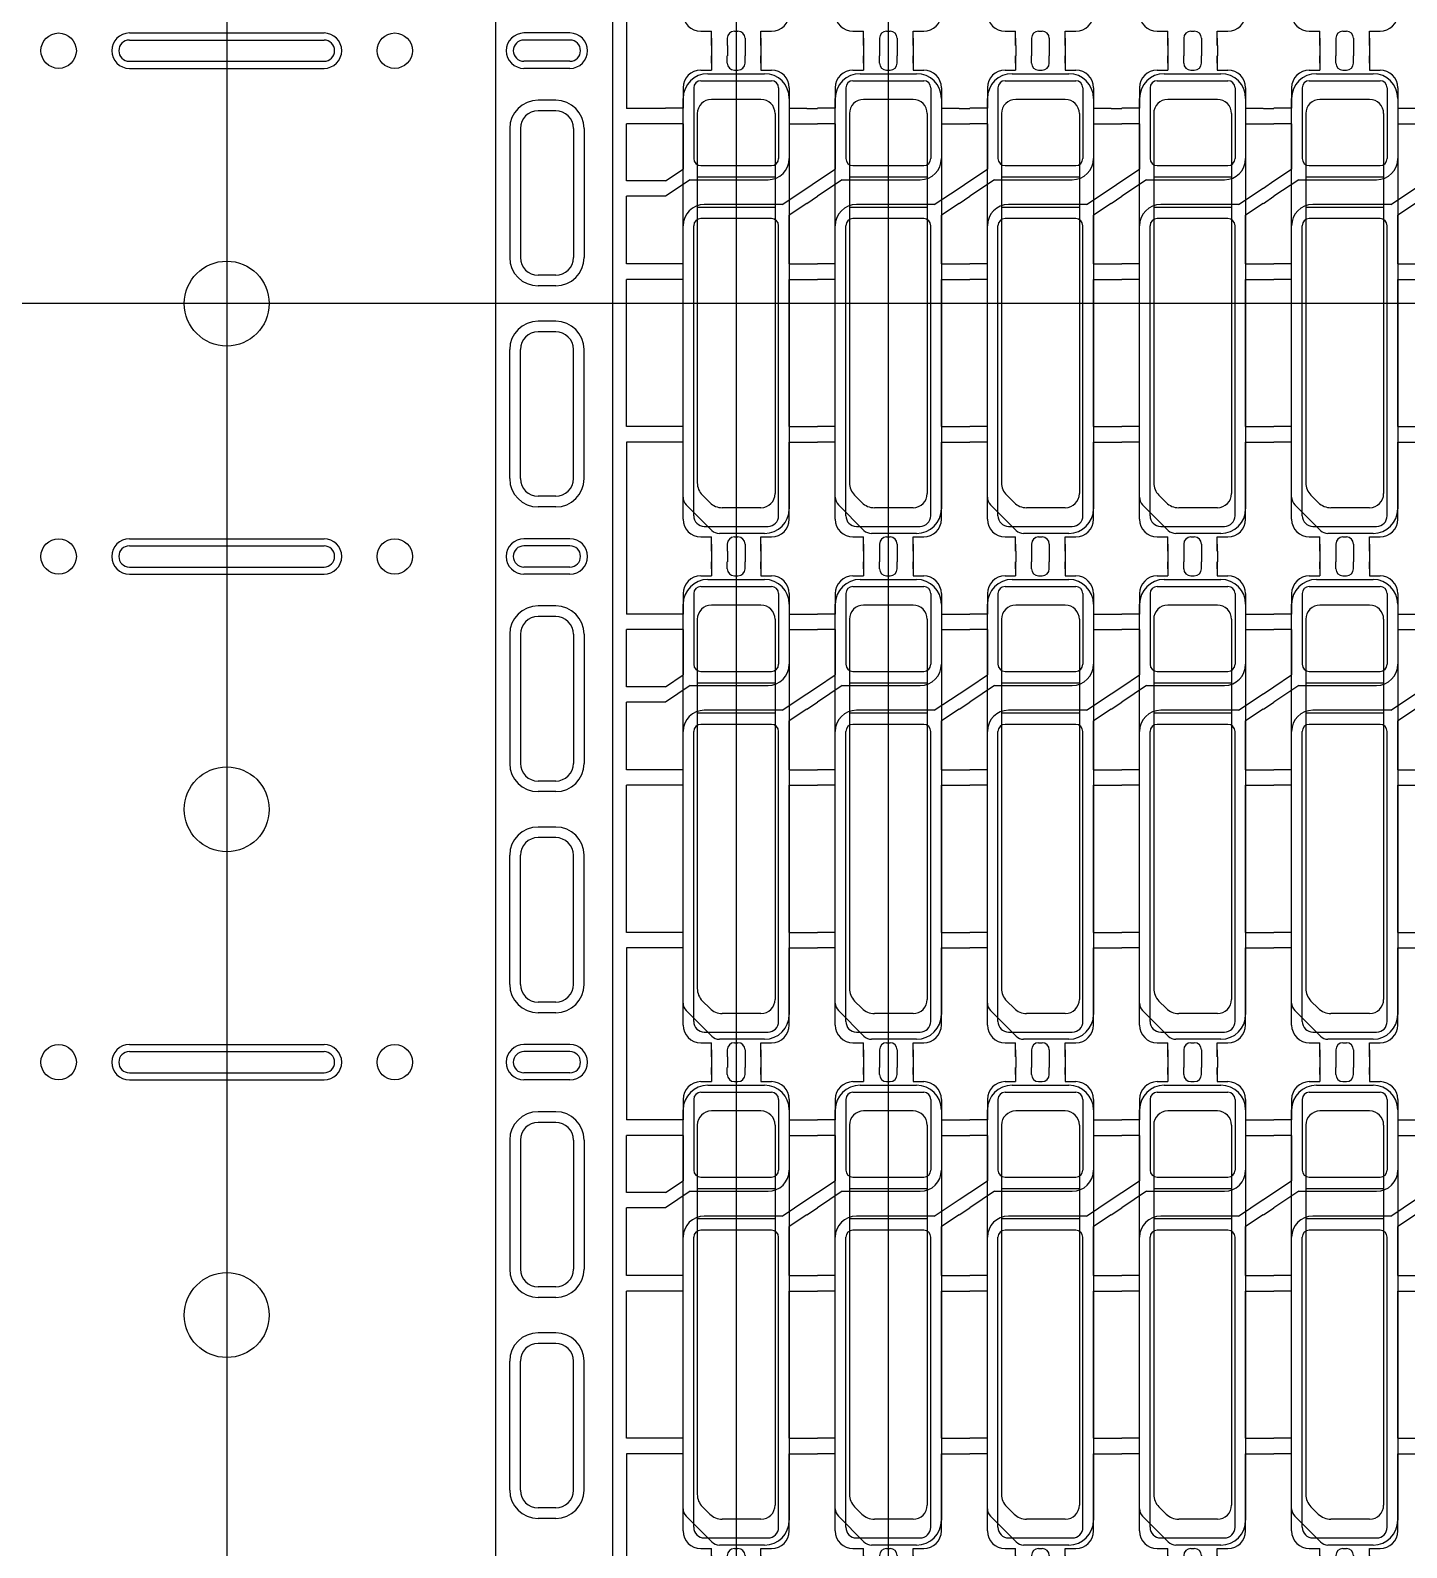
# Model space of a CAD drawing. Header units: millimetres. Extents: x -992 to 1678, y 98 to 1000.
# Drawn here: x -725.46 to -706.01, y 553.78 to 575.23 of the extents above; entities that cross this region are included whole.
import ezdxf

# ---------------------------------------------------------------- set-up
doc = ezdxf.new("R2010")
doc.units = ezdxf.units.MM
doc.linetypes.add('CENTER', pattern=[10.16, 6.35, -1.27, 1.27, -1.27])
doc.linetypes.add('HIDDEN', pattern=[1.905, 1.27, -0.635])
for name, color, linetype in [('1', 3, 'Continuous'), ('b etching', 1, 'Continuous'), ('CEN', 8, 'CENTER'), ('HID', 1, 'HIDDEN'), ('PPA', 2, 'Continuous')]:
    doc.layers.add(name, color=color, linetype=linetype)

# ---------------------------------------------------------------- blocks, each defined once
blk = doc.blocks.new('e1')
at = {"layer": '1'}
for p, q in [((-947.058, 906.581), (-947.058, 906.481)), ((-947.058, 906.481), (-947.058, 906.581)), ((-947.058, 906.581), (-947.058, 906.381)), ((-946.358, 906.581), (-946.358, 906.481)), ((-946.358, 906.481), (-946.358, 906.581)), ((-946.358, 906.581), (-946.358, 906.381)), ((-946.358, 906.381), (-946.208, 906.381)), ((-947.458, 906.131), (-947.458, 905.841)), ((-945.958, 906.131), (-945.958, 905.841)), ((-947.458, 905.841), (-947.708, 905.841)), ((-945.958, 905.841), (-945.708, 905.841)), ((-947.458, 905.621), (-947.708, 905.621)), ((-947.458, 905.621), (-947.458, 904.981)), ((-945.958, 905.621), (-945.958, 905.131)), ((-945.958, 905.621), (-945.708, 905.621)), ((-947.358, 904.831), (-946.258, 904.831)), ((-946.058, 904.481), (-947.158, 904.481)), ((-947.458, 903.641), (-947.458, 904.231)), ((-945.958, 903.641), (-945.958, 904.331)), ((-947.458, 903.641), (-947.708, 903.641)), ((-945.958, 903.641), (-945.708, 903.641)), ((-947.458, 903.421), (-947.708, 903.421)), ((-947.458, 901.341), (-947.458, 903.421)), ((-945.958, 901.341), (-945.958, 903.421)), ((-945.958, 903.421), (-945.708, 903.421)), ((-947.458, 901.341), (-947.708, 901.341)), ((-945.958, 901.341), (-945.708, 901.341)), ((-947.458, 901.121), (-947.708, 901.121)), ((-947.458, 900.031), (-947.458, 901.121)), ((-945.958, 900.031), (-945.958, 901.121)), ((-945.958, 901.121), (-945.708, 901.121)), ((-947.058, 899.581), (-947.058, 899.781)), ((-947.058, 899.581), (-947.058, 899.681)), ((-947.058, 899.681), (-947.058, 899.581)), ((-946.358, 899.781), (-946.208, 899.781)), ((-946.358, 899.581), (-946.358, 899.781)), ((-946.358, 899.581), (-946.358, 899.681)), ((-946.358, 899.681), (-946.358, 899.581))]:
    blk.add_line(p, q, dxfattribs=at)
at = {"layer": '1', "linetype": 'ByBlock'}
for p, q in [((-946.833, 906.481), (-946.833, 906.581)), ((-946.583, 906.481), (-946.583, 906.581)), ((-947.208, 906.381), (-947.058, 906.381)), ((-946.733, 906.381), (-946.683, 906.381)), ((-947.708, 904.814), (-947.458, 904.981)), ((-947.358, 904.831), (-947.708, 904.597)), ((-946.058, 904.481), (-945.708, 904.714)), ((-945.708, 904.497), (-945.958, 904.331)), ((-947.208, 899.781), (-947.058, 899.781)), ((-946.833, 899.681), (-946.833, 899.581)), ((-946.733, 899.781), (-946.683, 899.781)), ((-946.583, 899.681), (-946.583, 899.581))]:
    blk.add_line(p, q, dxfattribs=at)
for centre, start, end in [((-946.733, 906.481), 180, 270), ((-946.683, 906.481), 270, 0), ((-946.733, 899.681), 90, 180), ((-946.683, 899.681), 0, 90)]:
    blk.add_arc(centre, 0.1, start, end, dxfattribs=at)
at = {"layer": '1'}
for centre, radius, start, end in [((-947.208, 906.131), 0.25, 90, 180), ((-946.208, 906.131), 0.25, 0, 90), ((-946.258, 905.131), 0.3, 270, 0), ((-947.158, 904.181), 0.3, 90, 180), ((-947.208, 900.031), 0.25, 180, 270), ((-946.208, 900.031), 0.25, 270, 0)]:
    blk.add_arc(centre, radius, start, end, dxfattribs=at)
blk = doc.blocks.new('e2')
at = {"layer": 'b etching', "linetype": 'ByBlock'}
for p, q in [((-947.308, 906.131), (-947.308, 905.131)), ((-947.208, 906.231), (-946.208, 906.231)), ((-946.108, 906.131), (-946.108, 905.131)), ((-947.208, 905.031), (-946.208, 905.031)), ((-947.308, 900.081), (-947.308, 904.181)), ((-946.208, 904.281), (-947.208, 904.281)), ((-946.108, 900.081), (-946.108, 904.181)), ((-947.158, 899.931), (-946.258, 899.931))]:
    blk.add_line(p, q, dxfattribs=at)
for centre, radius, start, end in [((-947.208, 906.131), 0.1, 90, 180), ((-946.208, 906.131), 0.1, 360, 90), ((-947.208, 905.131), 0.1, 180, 270), ((-946.208, 905.131), 0.1, 270, 360), ((-947.208, 904.181), 0.1, 90, 180), ((-946.208, 904.181), 0.1, 0, 90), ((-947.158, 900.081), 0.15, 180, 270), ((-946.258, 900.081), 0.15, 270, 0)]:
    blk.add_arc(centre, radius, start, end, dxfattribs=at)

msp = doc.modelspace()

# ---------------------------------------------------------------- linework, layer by layer
at = {"layer": '1', "linetype": 'ByBlock'}
for p, q in [((-717.03553085, 576.56062093), (-717.03553085, 574.13062093)), ((-715.83553085, 575.02062093), (-715.83553085, 574.87062093)), ((-715.61053085, 575.02062093), (-715.61053085, 574.87062093)), ((-715.36053085, 575.02062093), (-715.36053085, 574.87062093)), ((-715.13553085, 575.02062093), (-715.13553085, 574.87062093)), ((-713.68553085, 575.02062093), (-713.68553085, 574.87062093)), ((-713.46053085, 575.02062093), (-713.46053085, 574.87062093)), ((-713.21053085, 575.02062093), (-713.21053085, 574.87062093)), ((-712.98553085, 575.02062093), (-712.98553085, 574.87062093)), ((-711.53553085, 575.02062093), (-711.53553085, 574.87062093)), ((-711.31053085, 575.02062093), (-711.31053085, 574.87062093)), ((-711.06053085, 575.02062093), (-711.06053085, 574.87062093)), ((-710.83553085, 575.02062093), (-710.83553085, 574.87062093)), ((-709.38553085, 575.02062093), (-709.38553085, 574.87062093)), ((-709.16053085, 575.02062093), (-709.16053085, 574.87062093)), ((-708.91053085, 575.02062093), (-708.91053085, 574.87062093)), ((-708.68553085, 575.02062093), (-708.68553085, 574.87062093)), ((-707.23553085, 575.02062093), (-707.23553085, 574.87062093)), ((-707.01053085, 575.02062093), (-707.01053085, 574.87062093)), ((-706.76053085, 575.02062093), (-706.76053085, 574.87062093)), ((-706.53553085, 575.02062093), (-706.53553085, 574.87062093)), ((-716.48553085, 574.13062093), (-717.03553085, 574.13062093)), ((-714.48553085, 574.13062093), (-714.33553085, 574.13062093)), ((-712.33553085, 574.13062093), (-712.18553085, 574.13062093)), ((-710.18553085, 574.13062093), (-710.03553085, 574.13062093)), ((-708.03553085, 574.13062093), (-707.88553085, 574.13062093)), ((-716.48553085, 573.91062093), (-717.03553085, 573.91062093)), ((-717.03553085, 573.10395426), (-717.03553085, 573.91062093)), ((-714.48553085, 573.91062093), (-714.33553085, 573.91062093)), ((-712.33553085, 573.91062093), (-712.18553085, 573.91062093)), ((-710.18553085, 573.91062093), (-710.03553085, 573.91062093)), ((-708.03553085, 573.91062093), (-707.88553085, 573.91062093)), ((-716.48553085, 573.10395426), (-717.03553085, 573.10395426)), ((-714.48553085, 573.00395426), (-714.33553085, 573.10395426)), ((-712.33553085, 573.00395426), (-712.18553085, 573.10395426)), ((-710.18553085, 573.00395426), (-710.03553085, 573.10395426)), ((-708.03553085, 573.00395426), (-707.88553085, 573.10395426)), ((-717.03553085, 571.93062093), (-717.03553085, 572.88728759)), ((-716.48553085, 572.88728759), (-717.03553085, 572.88728759)), ((-714.48553085, 572.78728759), (-714.33553085, 572.88728759)), ((-712.33553085, 572.78728759), (-712.18553085, 572.88728759)), ((-710.18553085, 572.78728759), (-710.03553085, 572.88728759)), ((-708.03553085, 572.78728759), (-707.88553085, 572.88728759)), ((-716.48553085, 571.93062093), (-717.03553085, 571.93062093)), ((-714.48553085, 571.93062093), (-714.33553085, 571.93062093)), ((-712.33553085, 571.93062093), (-712.18553085, 571.93062093)), ((-710.18553085, 571.93062093), (-710.03553085, 571.93062093)), ((-708.03553085, 571.93062093), (-707.88553085, 571.93062093)), ((-717.03553085, 569.63062093), (-717.03553085, 571.71062093)), ((-716.48553085, 571.71062093), (-717.03553085, 571.71062093)), ((-714.48553085, 571.71062093), (-714.33553085, 571.71062093)), ((-712.33553085, 571.71062093), (-712.18553085, 571.71062093)), ((-710.18553085, 571.71062093), (-710.03553085, 571.71062093)), ((-708.03553085, 571.71062093), (-707.88553085, 571.71062093)), ((-716.48553085, 569.63062093), (-717.03553085, 569.63062093)), ((-714.48553085, 569.63062093), (-714.33553085, 569.63062093)), ((-712.33553085, 569.63062093), (-712.18553085, 569.63062093)), ((-710.18553085, 569.63062093), (-710.03553085, 569.63062093)), ((-708.03553085, 569.63062093), (-707.88553085, 569.63062093)), ((-716.48553085, 569.41062093), (-717.03553085, 569.41062093)), ((-717.03553085, 569.41062093), (-717.03553085, 566.98062093)), ((-714.48553085, 569.41062093), (-714.33553085, 569.41062093)), ((-712.33553085, 569.41062093), (-712.18553085, 569.41062093)), ((-710.18553085, 569.41062093), (-710.03553085, 569.41062093)), ((-708.03553085, 569.41062093), (-707.88553085, 569.41062093)), ((-715.83553085, 567.87062093), (-715.83553085, 567.72062093)), ((-715.61053085, 567.87062093), (-715.61053085, 567.72062093)), ((-715.36053085, 567.87062093), (-715.36053085, 567.72062093)), ((-715.13553085, 567.87062093), (-715.13553085, 567.72062093)), ((-713.68553085, 567.87062093), (-713.68553085, 567.72062093)), ((-713.46053085, 567.87062093), (-713.46053085, 567.72062093)), ((-713.21053085, 567.87062093), (-713.21053085, 567.72062093)), ((-712.98553085, 567.87062093), (-712.98553085, 567.72062093)), ((-711.53553085, 567.87062093), (-711.53553085, 567.72062093)), ((-711.31053085, 567.87062093), (-711.31053085, 567.72062093)), ((-711.06053085, 567.87062093), (-711.06053085, 567.72062093)), ((-710.83553085, 567.87062093), (-710.83553085, 567.72062093)), ((-709.38553085, 567.87062093), (-709.38553085, 567.72062093)), ((-709.16053085, 567.87062093), (-709.16053085, 567.72062093)), ((-708.91053085, 567.87062093), (-708.91053085, 567.72062093)), ((-708.68553085, 567.87062093), (-708.68553085, 567.72062093)), ((-707.23553085, 567.87062093), (-707.23553085, 567.72062093)), ((-707.01053085, 567.87062093), (-707.01053085, 567.72062093)), ((-706.76053085, 567.87062093), (-706.76053085, 567.72062093)), ((-706.53553085, 567.87062093), (-706.53553085, 567.72062093)), ((-716.48553085, 566.98062093), (-717.03553085, 566.98062093)), ((-714.48553085, 566.98062093), (-714.33553085, 566.98062093)), ((-712.33553085, 566.98062093), (-712.18553085, 566.98062093)), ((-710.18553085, 566.98062093), (-710.03553085, 566.98062093)), ((-708.03553085, 566.98062093), (-707.88553085, 566.98062093)), ((-716.48553085, 566.76062093), (-717.03553085, 566.76062093)), ((-717.03553085, 565.95395426), (-717.03553085, 566.76062093)), ((-714.48553085, 566.76062093), (-714.33553085, 566.76062093)), ((-712.33553085, 566.76062093), (-712.18553085, 566.76062093)), ((-710.18553085, 566.76062093), (-710.03553085, 566.76062093)), ((-708.03553085, 566.76062093), (-707.88553085, 566.76062093)), ((-716.48553085, 565.95395426), (-717.03553085, 565.95395426)), ((-714.48553085, 565.85395426), (-714.33553085, 565.95395426)), ((-712.33553085, 565.85395426), (-712.18553085, 565.95395426)), ((-710.18553085, 565.85395426), (-710.03553085, 565.95395426)), ((-708.03553085, 565.85395426), (-707.88553085, 565.95395426)), ((-717.03553085, 564.78062093), (-717.03553085, 565.73728759)), ((-716.48553085, 565.73728759), (-717.03553085, 565.73728759)), ((-714.48553085, 565.63728759), (-714.33553085, 565.73728759)), ((-712.33553085, 565.63728759), (-712.18553085, 565.73728759)), ((-710.18553085, 565.63728759), (-710.03553085, 565.73728759)), ((-708.03553085, 565.63728759), (-707.88553085, 565.73728759)), ((-716.48553085, 564.78062093), (-717.03553085, 564.78062093)), ((-714.48553085, 564.78062093), (-714.33553085, 564.78062093)), ((-712.33553085, 564.78062093), (-712.18553085, 564.78062093)), ((-710.18553085, 564.78062093), (-710.03553085, 564.78062093)), ((-708.03553085, 564.78062093), (-707.88553085, 564.78062093)), ((-717.03553085, 562.48062093), (-717.03553085, 564.56062093)), ((-716.48553085, 564.56062093), (-717.03553085, 564.56062093)), ((-714.48553085, 564.56062093), (-714.33553085, 564.56062093)), ((-712.33553085, 564.56062093), (-712.18553085, 564.56062093)), ((-710.18553085, 564.56062093), (-710.03553085, 564.56062093)), ((-708.03553085, 564.56062093), (-707.88553085, 564.56062093)), ((-716.48553085, 562.48062093), (-717.03553085, 562.48062093)), ((-714.48553085, 562.48062093), (-714.33553085, 562.48062093)), ((-712.33553085, 562.48062093), (-712.18553085, 562.48062093)), ((-710.18553085, 562.48062093), (-710.03553085, 562.48062093)), ((-708.03553085, 562.48062093), (-707.88553085, 562.48062093)), ((-716.48553085, 562.26062093), (-717.03553085, 562.26062093)), ((-717.03553085, 562.26062093), (-717.03553085, 559.83062093)), ((-714.48553085, 562.26062093), (-714.33553085, 562.26062093)), ((-712.33553085, 562.26062093), (-712.18553085, 562.26062093)), ((-710.18553085, 562.26062093), (-710.03553085, 562.26062093)), ((-708.03553085, 562.26062093), (-707.88553085, 562.26062093)), ((-715.83553085, 560.72062093), (-715.83553085, 560.57062093)), ((-715.61053085, 560.72062093), (-715.61053085, 560.57062093)), ((-715.36053085, 560.72062093), (-715.36053085, 560.57062093)), ((-715.13553085, 560.72062093), (-715.13553085, 560.57062093)), ((-713.68553085, 560.72062093), (-713.68553085, 560.57062093)), ((-713.46053085, 560.72062093), (-713.46053085, 560.57062093)), ((-713.21053085, 560.72062093), (-713.21053085, 560.57062093)), ((-712.98553085, 560.72062093), (-712.98553085, 560.57062093)), ((-711.53553085, 560.72062093), (-711.53553085, 560.57062093)), ((-711.31053085, 560.72062093), (-711.31053085, 560.57062093)), ((-711.06053085, 560.72062093), (-711.06053085, 560.57062093)), ((-710.83553085, 560.72062093), (-710.83553085, 560.57062093)), ((-709.38553085, 560.72062093), (-709.38553085, 560.57062093)), ((-709.16053085, 560.72062093), (-709.16053085, 560.57062093)), ((-708.91053085, 560.72062093), (-708.91053085, 560.57062093)), ((-708.68553085, 560.72062093), (-708.68553085, 560.57062093)), ((-707.23553085, 560.72062093), (-707.23553085, 560.57062093)), ((-707.01053085, 560.72062093), (-707.01053085, 560.57062093)), ((-706.76053085, 560.72062093), (-706.76053085, 560.57062093)), ((-706.53553085, 560.72062093), (-706.53553085, 560.57062093)), ((-716.48553085, 559.83062093), (-717.03553085, 559.83062093)), ((-714.48553085, 559.83062093), (-714.33553085, 559.83062093)), ((-712.33553085, 559.83062093), (-712.18553085, 559.83062093)), ((-710.18553085, 559.83062093), (-710.03553085, 559.83062093)), ((-708.03553085, 559.83062093), (-707.88553085, 559.83062093)), ((-716.48553085, 559.61062093), (-717.03553085, 559.61062093)), ((-717.03553085, 558.80395426), (-717.03553085, 559.61062093)), ((-714.48553085, 559.61062093), (-714.33553085, 559.61062093)), ((-712.33553085, 559.61062093), (-712.18553085, 559.61062093)), ((-710.18553085, 559.61062093), (-710.03553085, 559.61062093)), ((-708.03553085, 559.61062093), (-707.88553085, 559.61062093)), ((-716.48553085, 558.80395426), (-717.03553085, 558.80395426)), ((-714.48553085, 558.70395426), (-714.33553085, 558.80395426)), ((-712.33553085, 558.70395426), (-712.18553085, 558.80395426)), ((-710.18553085, 558.70395426), (-710.03553085, 558.80395426)), ((-708.03553085, 558.70395426), (-707.88553085, 558.80395426)), ((-717.03553085, 557.63062093), (-717.03553085, 558.58728759)), ((-716.48553085, 558.58728759), (-717.03553085, 558.58728759)), ((-714.48553085, 558.48728759), (-714.33553085, 558.58728759)), ((-712.33553085, 558.48728759), (-712.18553085, 558.58728759)), ((-710.18553085, 558.48728759), (-710.03553085, 558.58728759)), ((-708.03553085, 558.48728759), (-707.88553085, 558.58728759)), ((-716.48553085, 557.63062093), (-717.03553085, 557.63062093)), ((-714.48553085, 557.63062093), (-714.33553085, 557.63062093)), ((-712.33553085, 557.63062093), (-712.18553085, 557.63062093)), ((-710.18553085, 557.63062093), (-710.03553085, 557.63062093)), ((-708.03553085, 557.63062093), (-707.88553085, 557.63062093)), ((-717.03553085, 555.33062093), (-717.03553085, 557.41062093)), ((-716.48553085, 557.41062093), (-717.03553085, 557.41062093)), ((-714.48553085, 557.41062093), (-714.33553085, 557.41062093)), ((-712.33553085, 557.41062093), (-712.18553085, 557.41062093)), ((-710.18553085, 557.41062093), (-710.03553085, 557.41062093)), ((-708.03553085, 557.41062093), (-707.88553085, 557.41062093)), ((-716.48553085, 555.33062093), (-717.03553085, 555.33062093)), ((-714.48553085, 555.33062093), (-714.33553085, 555.33062093)), ((-712.33553085, 555.33062093), (-712.18553085, 555.33062093)), ((-710.18553085, 555.33062093), (-710.03553085, 555.33062093)), ((-708.03553085, 555.33062093), (-707.88553085, 555.33062093)), ((-716.48553085, 555.11062093), (-717.03553085, 555.11062093)), ((-717.03553085, 555.11062093), (-717.03553085, 552.68062093)), ((-714.48553085, 555.11062093), (-714.33553085, 555.11062093)), ((-712.33553085, 555.11062093), (-712.18553085, 555.11062093)), ((-710.18553085, 555.11062093), (-710.03553085, 555.11062093)), ((-708.03553085, 555.11062093), (-707.88553085, 555.11062093))]:
    msp.add_line(p, q, dxfattribs=at)
at = {"layer": '1'}
for p, q in [((-724.06053085, 575.09562093), (-721.31053085, 575.09562093)), ((-722.18553085, 575.09562093), (-721.31053085, 575.09562093)), ((-717.83553085, 575.09562093), (-718.48553085, 575.09562093)), ((-717.83553085, 575.09562093), (-718.48553085, 575.09562093)), ((-724.06053085, 574.79562093), (-721.31053085, 574.79562093)), ((-722.18553085, 574.79562093), (-721.31053085, 574.79562093)), ((-717.83553085, 574.79562093), (-718.48553085, 574.79562093)), ((-717.83553085, 574.79562093), (-718.48553085, 574.79562093)), ((-718.03553085, 574.09562093), (-718.28553085, 574.09562093)), ((-718.53553085, 573.84562093), (-718.53553085, 572.02062093)), ((-717.78553085, 573.84562093), (-717.78553085, 572.02062093)), ((-718.03553085, 571.77062093), (-718.28553085, 571.77062093)), ((-718.03553085, 570.97062093), (-718.28553085, 570.97062093)), ((-718.53553085, 568.89562093), (-718.53553085, 570.72062093)), ((-717.78553085, 568.89562093), (-717.78553085, 570.72062093)), ((-718.03553085, 568.64562093), (-718.28553085, 568.64562093)), ((-724.06053085, 567.94562093), (-721.31053085, 567.94562093)), ((-722.18553085, 567.94562093), (-721.31053085, 567.94562093)), ((-717.83553085, 567.94562093), (-718.48553085, 567.94562093)), ((-717.83553085, 567.94562093), (-718.48553085, 567.94562093)), ((-724.06053085, 567.64562093), (-721.31053085, 567.64562093)), ((-722.18553085, 567.64562093), (-721.31053085, 567.64562093)), ((-717.83553085, 567.64562093), (-718.48553085, 567.64562093)), ((-717.83553085, 567.64562093), (-718.48553085, 567.64562093)), ((-718.03553085, 566.94562093), (-718.28553085, 566.94562093)), ((-718.53553085, 566.69562093), (-718.53553085, 564.87062093)), ((-717.78553085, 566.69562093), (-717.78553085, 564.87062093)), ((-718.03553085, 564.62062093), (-718.28553085, 564.62062093)), ((-718.03553085, 563.82062093), (-718.28553085, 563.82062093)), ((-718.53553085, 561.74562093), (-718.53553085, 563.57062093)), ((-717.78553085, 561.74562093), (-717.78553085, 563.57062093)), ((-718.03553085, 561.49562093), (-718.28553085, 561.49562093)), ((-724.06053085, 560.79562093), (-721.31053085, 560.79562093)), ((-722.18553085, 560.79562093), (-721.31053085, 560.79562093)), ((-717.83553085, 560.79562093), (-718.48553085, 560.79562093)), ((-717.83553085, 560.79562093), (-718.48553085, 560.79562093)), ((-724.06053085, 560.49562093), (-721.31053085, 560.49562093)), ((-722.18553085, 560.49562093), (-721.31053085, 560.49562093)), ((-717.83553085, 560.49562093), (-718.48553085, 560.49562093)), ((-717.83553085, 560.49562093), (-718.48553085, 560.49562093)), ((-718.03553085, 559.79562093), (-718.28553085, 559.79562093)), ((-718.53553085, 559.54562093), (-718.53553085, 557.72062093)), ((-717.78553085, 559.54562093), (-717.78553085, 557.72062093)), ((-718.03553085, 557.47062093), (-718.28553085, 557.47062093)), ((-718.03553085, 556.67062093), (-718.28553085, 556.67062093)), ((-718.53553085, 554.59562093), (-718.53553085, 556.42062093)), ((-717.78553085, 554.59562093), (-717.78553085, 556.42062093)), ((-718.03553085, 554.34562093), (-718.28553085, 554.34562093))]:
    msp.add_line(p, q, dxfattribs=at)
for centre, radius in [((-725.06053085, 574.94562093), 0.25), ((-720.31053085, 574.94562093), 0.25), ((-722.68553085, 571.37062093), 0.6), ((-725.06053085, 567.79562093), 0.25), ((-720.31053085, 567.79562093), 0.25), ((-722.68553085, 564.22062093), 0.6), ((-725.06053085, 560.64562093), 0.25), ((-720.31053085, 560.64562093), 0.25), ((-722.68553085, 557.07062093), 0.6)]:
    msp.add_circle(centre, radius, dxfattribs=at)
for centre, radius, start, end in [((-724.06053085, 574.94562093), 0.15, 90, 270), ((-724.06053085, 574.94562093), 0.15, 90, 270), ((-721.31053085, 574.94562093), 0.15, 270, 90), ((-721.31053085, 574.94562093), 0.15, 270, 90), ((-718.48553085, 574.94562093), 0.15, 90, 270), ((-718.48553085, 574.94562093), 0.15, 90, 270), ((-717.83553085, 574.94562093), 0.15, 270, 90), ((-717.83553085, 574.94562093), 0.15, 270, 90), ((-718.28553085, 573.84562093), 0.25, 90, 180), ((-718.03553085, 573.84562093), 0.25, 360, 90), ((-718.28553085, 572.02062093), 0.25, 180, 270), ((-718.03553085, 572.02062093), 0.25, 270, 360), ((-718.28553085, 570.72062093), 0.25, 90, 180), ((-718.03553085, 570.72062093), 0.25, 0, 90), ((-718.28553085, 568.89562093), 0.25, 180, 270), ((-718.03553085, 568.89562093), 0.25, 270, 0), ((-724.06053085, 567.79562093), 0.15, 90, 270), ((-724.06053085, 567.79562093), 0.15, 90, 270), ((-721.31053085, 567.79562093), 0.15, 270, 90), ((-721.31053085, 567.79562093), 0.15, 270, 90), ((-718.48553085, 567.79562093), 0.15, 90, 270), ((-718.48553085, 567.79562093), 0.15, 90, 270), ((-717.83553085, 567.79562093), 0.15, 270, 90), ((-717.83553085, 567.79562093), 0.15, 270, 90), ((-718.28553085, 566.69562093), 0.25, 90, 180), ((-718.03553085, 566.69562093), 0.25, 360, 90), ((-718.28553085, 564.87062093), 0.25, 180, 270), ((-718.03553085, 564.87062093), 0.25, 270, 360), ((-718.28553085, 563.57062093), 0.25, 90, 180), ((-718.03553085, 563.57062093), 0.25, 0, 90), ((-718.28553085, 561.74562093), 0.25, 180, 270), ((-718.03553085, 561.74562093), 0.25, 270, 0), ((-724.06053085, 560.64562093), 0.15, 90, 270), ((-724.06053085, 560.64562093), 0.15, 90, 270), ((-721.31053085, 560.64562093), 0.15, 270, 90), ((-721.31053085, 560.64562093), 0.15, 270, 90), ((-718.48553085, 560.64562093), 0.15, 90, 270), ((-718.48553085, 560.64562093), 0.15, 90, 270), ((-717.83553085, 560.64562093), 0.15, 270, 90), ((-717.83553085, 560.64562093), 0.15, 270, 90), ((-718.28553085, 559.54562093), 0.25, 90, 180), ((-718.03553085, 559.54562093), 0.25, 360, 90), ((-718.28553085, 557.72062093), 0.25, 180, 270), ((-718.03553085, 557.72062093), 0.25, 270, 360), ((-718.28553085, 556.42062093), 0.25, 90, 180), ((-718.03553085, 556.42062093), 0.25, 0, 90), ((-718.28553085, 554.59562093), 0.25, 180, 270), ((-718.03553085, 554.59562093), 0.25, 270, 0)]:
    msp.add_arc(centre, radius, start, end, dxfattribs=at)
at = {"layer": 'CEN', "linetype": 'ByBlock'}
for p, q in [((-715.48553085, 604.77062093), (-715.48553085, 537.97062093)), ((-713.33553085, 604.77062093), (-713.33553085, 537.97062093)), ((-722.68553085, 604.37062093), (-722.68553085, 538.37062093)), ((-722.68553085, 604.37062093), (-722.68553085, 538.37062093)), ((-722.68553085, 604.37062093), (-722.68553085, 538.37062093)), ((-650.66508095, 571.37062093), (-912.43297569, 571.37062093))]:
    msp.add_line(p, q, dxfattribs=at)
at = {"layer": 'HID', "linetype": 'ByBlock'}
for p, q in [((-717.23553085, 596.62062093), (-717.23553085, 546.12062093)), ((-724.06053085, 575.19562093), (-721.31053085, 575.19562093)), ((-717.83553085, 575.19562093), (-718.48553085, 575.19562093)), ((-724.06053085, 574.69562093), (-721.31053085, 574.69562093)), ((-717.83553085, 574.69562093), (-718.48553085, 574.69562093)), ((-718.03553085, 574.24562093), (-718.28553085, 574.24562093)), ((-718.68553085, 573.84562093), (-718.68553085, 572.02062093)), ((-717.63553085, 573.84562093), (-717.63553085, 572.02062093)), ((-718.03553085, 571.62062093), (-718.28553085, 571.62062093)), ((-718.03553085, 571.12062093), (-718.28553085, 571.12062093)), ((-718.68553085, 568.89562093), (-718.68553085, 570.72062093)), ((-717.63553085, 568.89562093), (-717.63553085, 570.72062093)), ((-718.03553085, 568.49562093), (-718.28553085, 568.49562093)), ((-724.06053085, 568.04562093), (-721.31053085, 568.04562093)), ((-717.83553085, 568.04562093), (-718.48553085, 568.04562093)), ((-724.06053085, 567.54562093), (-721.31053085, 567.54562093)), ((-717.83553085, 567.54562093), (-718.48553085, 567.54562093)), ((-718.03553085, 567.09562093), (-718.28553085, 567.09562093)), ((-718.68553085, 566.69562093), (-718.68553085, 564.87062093)), ((-717.63553085, 566.69562093), (-717.63553085, 564.87062093)), ((-718.03553085, 564.47062093), (-718.28553085, 564.47062093)), ((-718.03553085, 563.97062093), (-718.28553085, 563.97062093)), ((-718.68553085, 561.74562093), (-718.68553085, 563.57062093)), ((-717.63553085, 561.74562093), (-717.63553085, 563.57062093)), ((-718.03553085, 561.34562093), (-718.28553085, 561.34562093)), ((-724.06053085, 560.89562093), (-721.31053085, 560.89562093)), ((-717.83553085, 560.89562093), (-718.48553085, 560.89562093)), ((-724.06053085, 560.39562093), (-721.31053085, 560.39562093)), ((-717.83553085, 560.39562093), (-718.48553085, 560.39562093)), ((-718.03553085, 559.94562093), (-718.28553085, 559.94562093)), ((-718.68553085, 559.54562093), (-718.68553085, 557.72062093)), ((-717.63553085, 559.54562093), (-717.63553085, 557.72062093)), ((-718.03553085, 557.32062093), (-718.28553085, 557.32062093)), ((-718.03553085, 556.82062093), (-718.28553085, 556.82062093)), ((-718.68553085, 554.59562093), (-718.68553085, 556.42062093)), ((-717.63553085, 554.59562093), (-717.63553085, 556.42062093)), ((-718.03553085, 554.19562093), (-718.28553085, 554.19562093))]:
    msp.add_line(p, q, dxfattribs=at)
for centre, radius, start, end in [((-724.06053085, 574.94562093), 0.25, 90, 270), ((-721.31053085, 574.94562093), 0.25, 270, 90), ((-718.48553085, 574.94562093), 0.25, 90, 270), ((-717.83553085, 574.94562093), 0.25, 270, 90), ((-718.28553085, 573.84562093), 0.4, 90, 180), ((-718.03553085, 573.84562093), 0.4, 360, 90), ((-718.28553085, 572.02062093), 0.4, 180, 270), ((-718.03553085, 572.02062093), 0.4, 270, 360), ((-718.28553085, 570.72062093), 0.4, 90, 180), ((-718.03553085, 570.72062093), 0.4, 0, 90), ((-718.28553085, 568.89562093), 0.4, 180, 270), ((-718.03553085, 568.89562093), 0.4, 270, 0), ((-724.06053085, 567.79562093), 0.25, 90, 270), ((-721.31053085, 567.79562093), 0.25, 270, 90), ((-718.48553085, 567.79562093), 0.25, 90, 270), ((-717.83553085, 567.79562093), 0.25, 270, 90), ((-718.28553085, 566.69562093), 0.4, 90, 180), ((-718.03553085, 566.69562093), 0.4, 360, 90), ((-718.28553085, 564.87062093), 0.4, 180, 270), ((-718.03553085, 564.87062093), 0.4, 270, 360), ((-718.28553085, 563.57062093), 0.4, 90, 180), ((-718.03553085, 563.57062093), 0.4, 0, 90), ((-718.28553085, 561.74562093), 0.4, 180, 270), ((-718.03553085, 561.74562093), 0.4, 270, 0), ((-724.06053085, 560.64562093), 0.25, 90, 270), ((-721.31053085, 560.64562093), 0.25, 270, 90), ((-718.48553085, 560.64562093), 0.25, 90, 270), ((-717.83553085, 560.64562093), 0.25, 270, 90), ((-718.28553085, 559.54562093), 0.4, 90, 180), ((-718.03553085, 559.54562093), 0.4, 360, 90), ((-718.28553085, 557.72062093), 0.4, 180, 270), ((-718.03553085, 557.72062093), 0.4, 270, 360), ((-718.28553085, 556.42062093), 0.4, 90, 180), ((-718.03553085, 556.42062093), 0.4, 0, 90), ((-718.28553085, 554.59562093), 0.4, 180, 270), ((-718.03553085, 554.59562093), 0.4, 270, 0)]:
    msp.add_arc(centre, radius, start, end, dxfattribs=at)
at = {"layer": 'PPA', "linetype": 'ByBlock'}
for p, q in [((-718.88553085, 598.42062093), (-718.88553085, 544.32062093)), ((-715.88553085, 574.62062093), (-715.08553085, 574.62062093)), ((-713.73553085, 574.62062093), (-712.93553085, 574.62062093)), ((-711.58553085, 574.62062093), (-710.78553085, 574.62062093)), ((-709.43553085, 574.62062093), (-708.63553085, 574.62062093)), ((-707.28553085, 574.62062093), (-706.48553085, 574.62062093)), ((-716.23553085, 568.63275296), (-716.23553085, 574.27062093)), ((-715.13553085, 574.25698456), (-715.83553085, 574.25698456)), ((-714.73553085, 574.27062093), (-714.73553085, 568.47062093)), ((-714.08553085, 568.63275296), (-714.08553085, 574.27062093)), ((-712.98553085, 574.25698456), (-713.68553085, 574.25698456)), ((-712.58553085, 574.27062093), (-712.58553085, 568.47062093)), ((-711.93553085, 568.63275296), (-711.93553085, 574.27062093)), ((-710.83553085, 574.25698456), (-711.53553085, 574.25698456)), ((-710.43553085, 574.27062093), (-710.43553085, 568.47062093)), ((-709.78553085, 568.63275296), (-709.78553085, 574.27062093)), ((-708.68553085, 574.25698456), (-709.38553085, 574.25698456)), ((-708.28553085, 574.27062093), (-708.28553085, 568.47062093)), ((-707.63553085, 568.63275296), (-707.63553085, 574.27062093)), ((-706.53553085, 574.25698456), (-707.23553085, 574.25698456)), ((-706.13553085, 574.27062093), (-706.13553085, 568.47062093)), ((-716.03553085, 574.05698456), (-716.03553085, 568.83781068)), ((-714.93553085, 574.05698456), (-714.93553085, 568.68425729)), ((-713.88553085, 574.05698456), (-713.88553085, 568.83781068)), ((-712.78553085, 574.05698456), (-712.78553085, 568.68425729)), ((-711.73553085, 574.05698456), (-711.73553085, 568.83781068)), ((-710.63553085, 574.05698456), (-710.63553085, 568.68425729)), ((-709.58553085, 574.05698456), (-709.58553085, 568.83781068)), ((-708.48553085, 574.05698456), (-708.48553085, 568.68425729)), ((-707.43553085, 574.05698456), (-707.43553085, 568.83781068)), ((-706.33553085, 574.05698456), (-706.33553085, 568.68425729)), ((-716.03553085, 573.16062093), (-714.93553085, 573.16062093)), ((-713.88553085, 573.16062093), (-712.78553085, 573.16062093)), ((-711.73553085, 573.16062093), (-710.63553085, 573.16062093)), ((-709.58553085, 573.16062093), (-708.48553085, 573.16062093)), ((-707.43553085, 573.16062093), (-706.33553085, 573.16062093)), ((-714.93553085, 572.73062093), (-716.03553085, 572.73062093)), ((-712.78553085, 572.73062093), (-713.88553085, 572.73062093)), ((-710.63553085, 572.73062093), (-711.73553085, 572.73062093)), ((-708.48553085, 572.73062093), (-709.58553085, 572.73062093)), ((-706.33553085, 572.73062093), (-707.43553085, 572.73062093)), ((-715.96230754, 568.66103399), (-715.85875415, 568.5574806)), ((-713.81230754, 568.66103399), (-713.70875415, 568.5574806)), ((-711.66230754, 568.66103399), (-711.55875415, 568.5574806)), ((-709.51230754, 568.66103399), (-709.40875415, 568.5574806)), ((-707.36230754, 568.66103399), (-707.25875415, 568.5574806)), ((-716.19159687, 568.52668695), (-715.82946483, 568.16455491)), ((-715.13553085, 568.48425729), (-715.68197746, 568.48425729)), ((-714.04159687, 568.52668695), (-713.67946483, 568.16455491)), ((-712.98553085, 568.48425729), (-713.53197746, 568.48425729)), ((-711.89159687, 568.52668695), (-711.52946483, 568.16455491)), ((-710.83553085, 568.48425729), (-711.38197746, 568.48425729)), ((-709.74159687, 568.52668695), (-709.37946483, 568.16455491)), ((-708.68553085, 568.48425729), (-709.23197746, 568.48425729)), ((-707.59159687, 568.52668695), (-707.22946483, 568.16455491)), ((-706.53553085, 568.48425729), (-707.08197746, 568.48425729)), ((-715.08553085, 568.12062093), (-715.72339881, 568.12062093)), ((-712.93553085, 568.12062093), (-713.57339881, 568.12062093)), ((-710.78553085, 568.12062093), (-711.42339881, 568.12062093)), ((-708.63553085, 568.12062093), (-709.27339881, 568.12062093)), ((-706.48553085, 568.12062093), (-707.12339881, 568.12062093)), ((-715.88553085, 567.47062093), (-715.08553085, 567.47062093)), ((-713.73553085, 567.47062093), (-712.93553085, 567.47062093)), ((-711.58553085, 567.47062093), (-710.78553085, 567.47062093)), ((-709.43553085, 567.47062093), (-708.63553085, 567.47062093)), ((-707.28553085, 567.47062093), (-706.48553085, 567.47062093)), ((-716.23553085, 561.48275296), (-716.23553085, 567.12062093)), ((-715.13553085, 567.10698456), (-715.83553085, 567.10698456)), ((-714.73553085, 567.12062093), (-714.73553085, 561.32062093)), ((-714.08553085, 561.48275296), (-714.08553085, 567.12062093)), ((-712.98553085, 567.10698456), (-713.68553085, 567.10698456)), ((-712.58553085, 567.12062093), (-712.58553085, 561.32062093)), ((-711.93553085, 561.48275296), (-711.93553085, 567.12062093)), ((-710.83553085, 567.10698456), (-711.53553085, 567.10698456)), ((-710.43553085, 567.12062093), (-710.43553085, 561.32062093)), ((-709.78553085, 561.48275296), (-709.78553085, 567.12062093)), ((-708.68553085, 567.10698456), (-709.38553085, 567.10698456)), ((-708.28553085, 567.12062093), (-708.28553085, 561.32062093)), ((-707.63553085, 561.48275296), (-707.63553085, 567.12062093)), ((-706.53553085, 567.10698456), (-707.23553085, 567.10698456)), ((-706.13553085, 567.12062093), (-706.13553085, 561.32062093)), ((-716.03553085, 566.90698456), (-716.03553085, 561.68781068)), ((-714.93553085, 566.90698456), (-714.93553085, 561.53425729)), ((-713.88553085, 566.90698456), (-713.88553085, 561.68781068)), ((-712.78553085, 566.90698456), (-712.78553085, 561.53425729)), ((-711.73553085, 566.90698456), (-711.73553085, 561.68781068)), ((-710.63553085, 566.90698456), (-710.63553085, 561.53425729)), ((-709.58553085, 566.90698456), (-709.58553085, 561.68781068)), ((-708.48553085, 566.90698456), (-708.48553085, 561.53425729)), ((-707.43553085, 566.90698456), (-707.43553085, 561.68781068)), ((-706.33553085, 566.90698456), (-706.33553085, 561.53425729)), ((-716.03553085, 566.01062093), (-714.93553085, 566.01062093)), ((-713.88553085, 566.01062093), (-712.78553085, 566.01062093)), ((-711.73553085, 566.01062093), (-710.63553085, 566.01062093)), ((-709.58553085, 566.01062093), (-708.48553085, 566.01062093)), ((-707.43553085, 566.01062093), (-706.33553085, 566.01062093)), ((-714.93553085, 565.58062093), (-716.03553085, 565.58062093)), ((-712.78553085, 565.58062093), (-713.88553085, 565.58062093)), ((-710.63553085, 565.58062093), (-711.73553085, 565.58062093)), ((-708.48553085, 565.58062093), (-709.58553085, 565.58062093)), ((-706.33553085, 565.58062093), (-707.43553085, 565.58062093)), ((-716.19159687, 561.37668695), (-715.82946483, 561.01455491)), ((-715.96230754, 561.51103399), (-715.85875415, 561.4074806)), ((-714.04159687, 561.37668695), (-713.67946483, 561.01455491)), ((-713.81230754, 561.51103399), (-713.70875415, 561.4074806)), ((-711.89159687, 561.37668695), (-711.52946483, 561.01455491)), ((-711.66230754, 561.51103399), (-711.55875415, 561.4074806)), ((-709.74159687, 561.37668695), (-709.37946483, 561.01455491)), ((-709.51230754, 561.51103399), (-709.40875415, 561.4074806)), ((-707.59159687, 561.37668695), (-707.22946483, 561.01455491)), ((-707.36230754, 561.51103399), (-707.25875415, 561.4074806)), ((-715.13553085, 561.33425729), (-715.68197746, 561.33425729)), ((-712.98553085, 561.33425729), (-713.53197746, 561.33425729)), ((-710.83553085, 561.33425729), (-711.38197746, 561.33425729)), ((-708.68553085, 561.33425729), (-709.23197746, 561.33425729)), ((-706.53553085, 561.33425729), (-707.08197746, 561.33425729)), ((-715.08553085, 560.97062093), (-715.72339881, 560.97062093)), ((-712.93553085, 560.97062093), (-713.57339881, 560.97062093)), ((-710.78553085, 560.97062093), (-711.42339881, 560.97062093)), ((-708.63553085, 560.97062093), (-709.27339881, 560.97062093)), ((-706.48553085, 560.97062093), (-707.12339881, 560.97062093)), ((-715.88553085, 560.32062093), (-715.08553085, 560.32062093)), ((-713.73553085, 560.32062093), (-712.93553085, 560.32062093)), ((-711.58553085, 560.32062093), (-710.78553085, 560.32062093)), ((-709.43553085, 560.32062093), (-708.63553085, 560.32062093)), ((-707.28553085, 560.32062093), (-706.48553085, 560.32062093)), ((-716.23553085, 554.33275296), (-716.23553085, 559.97062093)), ((-715.13553085, 559.95698456), (-715.83553085, 559.95698456)), ((-714.73553085, 559.97062093), (-714.73553085, 554.17062093)), ((-714.08553085, 554.33275296), (-714.08553085, 559.97062093)), ((-712.98553085, 559.95698456), (-713.68553085, 559.95698456)), ((-712.58553085, 559.97062093), (-712.58553085, 554.17062093)), ((-711.93553085, 554.33275296), (-711.93553085, 559.97062093)), ((-710.83553085, 559.95698456), (-711.53553085, 559.95698456)), ((-710.43553085, 559.97062093), (-710.43553085, 554.17062093)), ((-709.78553085, 554.33275296), (-709.78553085, 559.97062093)), ((-708.68553085, 559.95698456), (-709.38553085, 559.95698456)), ((-708.28553085, 559.97062093), (-708.28553085, 554.17062093)), ((-707.63553085, 554.33275296), (-707.63553085, 559.97062093)), ((-706.53553085, 559.95698456), (-707.23553085, 559.95698456)), ((-706.13553085, 559.97062093), (-706.13553085, 554.17062093)), ((-716.03553085, 559.75698456), (-716.03553085, 554.53781068)), ((-714.93553085, 559.75698456), (-714.93553085, 554.38425729)), ((-713.88553085, 559.75698456), (-713.88553085, 554.53781068)), ((-712.78553085, 559.75698456), (-712.78553085, 554.38425729)), ((-711.73553085, 559.75698456), (-711.73553085, 554.53781068)), ((-710.63553085, 559.75698456), (-710.63553085, 554.38425729)), ((-709.58553085, 559.75698456), (-709.58553085, 554.53781068)), ((-708.48553085, 559.75698456), (-708.48553085, 554.38425729)), ((-707.43553085, 559.75698456), (-707.43553085, 554.53781068)), ((-706.33553085, 559.75698456), (-706.33553085, 554.38425729)), ((-716.03553085, 558.86062093), (-714.93553085, 558.86062093)), ((-713.88553085, 558.86062093), (-712.78553085, 558.86062093)), ((-711.73553085, 558.86062093), (-710.63553085, 558.86062093)), ((-709.58553085, 558.86062093), (-708.48553085, 558.86062093)), ((-707.43553085, 558.86062093), (-706.33553085, 558.86062093)), ((-714.93553085, 558.43062093), (-716.03553085, 558.43062093)), ((-712.78553085, 558.43062093), (-713.88553085, 558.43062093)), ((-710.63553085, 558.43062093), (-711.73553085, 558.43062093)), ((-708.48553085, 558.43062093), (-709.58553085, 558.43062093)), ((-706.33553085, 558.43062093), (-707.43553085, 558.43062093)), ((-715.96230754, 554.36103399), (-715.85875415, 554.2574806)), ((-713.81230754, 554.36103399), (-713.70875415, 554.2574806)), ((-711.66230754, 554.36103399), (-711.55875415, 554.2574806)), ((-709.51230754, 554.36103399), (-709.40875415, 554.2574806)), ((-707.36230754, 554.36103399), (-707.25875415, 554.2574806)), ((-716.19159687, 554.22668695), (-715.82946483, 553.86455491)), ((-715.13553085, 554.18425729), (-715.68197746, 554.18425729)), ((-714.04159687, 554.22668695), (-713.67946483, 553.86455491)), ((-712.98553085, 554.18425729), (-713.53197746, 554.18425729)), ((-711.89159687, 554.22668695), (-711.52946483, 553.86455491)), ((-710.83553085, 554.18425729), (-711.38197746, 554.18425729)), ((-709.74159687, 554.22668695), (-709.37946483, 553.86455491)), ((-708.68553085, 554.18425729), (-709.23197746, 554.18425729)), ((-707.59159687, 554.22668695), (-707.22946483, 553.86455491)), ((-706.53553085, 554.18425729), (-707.08197746, 554.18425729)), ((-715.08553085, 553.82062093), (-715.72339881, 553.82062093)), ((-712.93553085, 553.82062093), (-713.57339881, 553.82062093)), ((-710.78553085, 553.82062093), (-711.42339881, 553.82062093)), ((-708.63553085, 553.82062093), (-709.27339881, 553.82062093)), ((-706.48553085, 553.82062093), (-707.12339881, 553.82062093))]:
    msp.add_line(p, q, dxfattribs=at)
for centre, radius, start, end in [((-715.88553085, 574.27062093), 0.35, 90, 180), ((-715.08553085, 574.27062093), 0.35, 0, 90), ((-713.73553085, 574.27062093), 0.35, 90, 180), ((-712.93553085, 574.27062093), 0.35, 0, 90), ((-711.58553085, 574.27062093), 0.35, 90, 180), ((-710.78553085, 574.27062093), 0.35, 0, 90), ((-709.43553085, 574.27062093), 0.35, 90, 180), ((-708.63553085, 574.27062093), 0.35, 0, 90), ((-707.28553085, 574.27062093), 0.35, 90, 180), ((-706.48553085, 574.27062093), 0.35, 0, 90), ((-715.83553085, 574.05698456), 0.2, 90, 180), ((-715.13553085, 574.05698456), 0.2, 0, 90), ((-713.68553085, 574.05698456), 0.2, 90, 180), ((-712.98553085, 574.05698456), 0.2, 0, 90), ((-711.53553085, 574.05698456), 0.2, 90, 180), ((-710.83553085, 574.05698456), 0.2, 0, 90), ((-709.38553085, 574.05698456), 0.2, 90, 180), ((-708.68553085, 574.05698456), 0.2, 0, 90), ((-707.23553085, 574.05698456), 0.2, 90, 180), ((-706.53553085, 574.05698456), 0.2, 0, 90), ((-715.78553085, 568.83781068), 0.25, 180, 225), ((-715.13553085, 568.68425729), 0.2, 270, 0), ((-713.63553085, 568.83781068), 0.25, 180, 225), ((-712.98553085, 568.68425729), 0.2, 270, 0), ((-711.48553085, 568.83781068), 0.25, 180, 225), ((-710.83553085, 568.68425729), 0.2, 270, 0), ((-709.33553085, 568.83781068), 0.25, 180, 225), ((-708.68553085, 568.68425729), 0.2, 270, 0), ((-707.18553085, 568.83781068), 0.25, 180, 225), ((-706.53553085, 568.68425729), 0.2, 270, 0), ((-716.08553085, 568.63275296), 0.15, 180, 225), ((-715.68197746, 568.73425729), 0.25, 225, 270), ((-715.08553085, 568.47062093), 0.35, 270, 0), ((-713.93553085, 568.63275296), 0.15, 180, 225), ((-713.53197746, 568.73425729), 0.25, 225, 270), ((-712.93553085, 568.47062093), 0.35, 270, 0), ((-711.78553085, 568.63275296), 0.15, 180, 225), ((-711.38197746, 568.73425729), 0.25, 225, 270), ((-710.78553085, 568.47062093), 0.35, 270, 0), ((-709.63553085, 568.63275296), 0.15, 180, 225), ((-709.23197746, 568.73425729), 0.25, 225, 270), ((-708.63553085, 568.47062093), 0.35, 270, 0), ((-707.48553085, 568.63275296), 0.15, 180, 225), ((-707.08197746, 568.73425729), 0.25, 225, 270), ((-706.48553085, 568.47062093), 0.35, 270, 0), ((-715.72339881, 568.27062093), 0.15, 225, 270), ((-713.57339881, 568.27062093), 0.15, 225, 270), ((-711.42339881, 568.27062093), 0.15, 225, 270), ((-709.27339881, 568.27062093), 0.15, 225, 270), ((-707.12339881, 568.27062093), 0.15, 225, 270), ((-715.88553085, 567.12062093), 0.35, 90, 180), ((-715.08553085, 567.12062093), 0.35, 0, 90), ((-713.73553085, 567.12062093), 0.35, 90, 180), ((-712.93553085, 567.12062093), 0.35, 0, 90), ((-711.58553085, 567.12062093), 0.35, 90, 180), ((-710.78553085, 567.12062093), 0.35, 0, 90), ((-709.43553085, 567.12062093), 0.35, 90, 180), ((-708.63553085, 567.12062093), 0.35, 0, 90), ((-707.28553085, 567.12062093), 0.35, 90, 180), ((-706.48553085, 567.12062093), 0.35, 0, 90), ((-715.83553085, 566.90698456), 0.2, 90, 180), ((-715.13553085, 566.90698456), 0.2, 0, 90), ((-713.68553085, 566.90698456), 0.2, 90, 180), ((-712.98553085, 566.90698456), 0.2, 0, 90), ((-711.53553085, 566.90698456), 0.2, 90, 180), ((-710.83553085, 566.90698456), 0.2, 0, 90), ((-709.38553085, 566.90698456), 0.2, 90, 180), ((-708.68553085, 566.90698456), 0.2, 0, 90), ((-707.23553085, 566.90698456), 0.2, 90, 180), ((-706.53553085, 566.90698456), 0.2, 0, 90), ((-715.78553085, 561.68781068), 0.25, 180, 225), ((-713.63553085, 561.68781068), 0.25, 180, 225), ((-711.48553085, 561.68781068), 0.25, 180, 225), ((-709.33553085, 561.68781068), 0.25, 180, 225), ((-707.18553085, 561.68781068), 0.25, 180, 225), ((-716.08553085, 561.48275296), 0.15, 180, 225), ((-715.68197746, 561.58425729), 0.25, 225, 270), ((-715.13553085, 561.53425729), 0.2, 270, 0), ((-713.93553085, 561.48275296), 0.15, 180, 225), ((-713.53197746, 561.58425729), 0.25, 225, 270), ((-712.98553085, 561.53425729), 0.2, 270, 0), ((-711.78553085, 561.48275296), 0.15, 180, 225), ((-711.38197746, 561.58425729), 0.25, 225, 270), ((-710.83553085, 561.53425729), 0.2, 270, 0), ((-709.63553085, 561.48275296), 0.15, 180, 225), ((-709.23197746, 561.58425729), 0.25, 225, 270), ((-708.68553085, 561.53425729), 0.2, 270, 0), ((-707.48553085, 561.48275296), 0.15, 180, 225), ((-707.08197746, 561.58425729), 0.25, 225, 270), ((-706.53553085, 561.53425729), 0.2, 270, 0), ((-715.08553085, 561.32062093), 0.35, 270, 0), ((-712.93553085, 561.32062093), 0.35, 270, 0), ((-710.78553085, 561.32062093), 0.35, 270, 0), ((-708.63553085, 561.32062093), 0.35, 270, 0), ((-706.48553085, 561.32062093), 0.35, 270, 0), ((-715.72339881, 561.12062093), 0.15, 225, 270), ((-713.57339881, 561.12062093), 0.15, 225, 270), ((-711.42339881, 561.12062093), 0.15, 225, 270), ((-709.27339881, 561.12062093), 0.15, 225, 270), ((-707.12339881, 561.12062093), 0.15, 225, 270), ((-715.88553085, 559.97062093), 0.35, 90, 180), ((-715.08553085, 559.97062093), 0.35, 0, 90), ((-713.73553085, 559.97062093), 0.35, 90, 180), ((-712.93553085, 559.97062093), 0.35, 0, 90), ((-711.58553085, 559.97062093), 0.35, 90, 180), ((-710.78553085, 559.97062093), 0.35, 0, 90), ((-709.43553085, 559.97062093), 0.35, 90, 180), ((-708.63553085, 559.97062093), 0.35, 0, 90), ((-707.28553085, 559.97062093), 0.35, 90, 180), ((-706.48553085, 559.97062093), 0.35, 0, 90), ((-715.83553085, 559.75698456), 0.2, 90, 180), ((-715.13553085, 559.75698456), 0.2, 0, 90), ((-713.68553085, 559.75698456), 0.2, 90, 180), ((-712.98553085, 559.75698456), 0.2, 0, 90), ((-711.53553085, 559.75698456), 0.2, 90, 180), ((-710.83553085, 559.75698456), 0.2, 0, 90), ((-709.38553085, 559.75698456), 0.2, 90, 180), ((-708.68553085, 559.75698456), 0.2, 0, 90), ((-707.23553085, 559.75698456), 0.2, 90, 180), ((-706.53553085, 559.75698456), 0.2, 0, 90), ((-715.78553085, 554.53781068), 0.25, 180, 225), ((-713.63553085, 554.53781068), 0.25, 180, 225), ((-711.48553085, 554.53781068), 0.25, 180, 225), ((-709.33553085, 554.53781068), 0.25, 180, 225), ((-707.18553085, 554.53781068), 0.25, 180, 225), ((-716.08553085, 554.33275296), 0.15, 180, 225), ((-715.13553085, 554.38425729), 0.2, 270, 0), ((-713.93553085, 554.33275296), 0.15, 180, 225), ((-712.98553085, 554.38425729), 0.2, 270, 0), ((-711.78553085, 554.33275296), 0.15, 180, 225), ((-710.83553085, 554.38425729), 0.2, 270, 0), ((-709.63553085, 554.33275296), 0.15, 180, 225), ((-708.68553085, 554.38425729), 0.2, 270, 0), ((-707.48553085, 554.33275296), 0.15, 180, 225), ((-706.53553085, 554.38425729), 0.2, 270, 0), ((-715.68197746, 554.43425729), 0.25, 225, 270), ((-715.08553085, 554.17062093), 0.35, 270, 0), ((-713.53197746, 554.43425729), 0.25, 225, 270), ((-712.93553085, 554.17062093), 0.35, 270, 0), ((-711.38197746, 554.43425729), 0.25, 225, 270), ((-710.78553085, 554.17062093), 0.35, 270, 0), ((-709.23197746, 554.43425729), 0.25, 225, 270), ((-708.63553085, 554.17062093), 0.35, 270, 0), ((-707.08197746, 554.43425729), 0.25, 225, 270), ((-706.48553085, 554.17062093), 0.35, 270, 0), ((-715.72339881, 553.97062093), 0.15, 225, 270), ((-713.57339881, 553.97062093), 0.15, 225, 270), ((-711.42339881, 553.97062093), 0.15, 225, 270), ((-709.27339881, 553.97062093), 0.15, 225, 270), ((-707.12339881, 553.97062093), 0.15, 225, 270)]:
    msp.add_arc(centre, radius, start, end, dxfattribs=at)

# ---------------------------------------------------------------- block references
at = {"linetype": 'ByBlock'}
for name, p in [('e1', (231.22201547, -324.56006667)), ('e1', (233.37201547, -324.56006667)), ('e1', (235.52201547, -324.56006667)), ('e1', (237.67201547, -324.56006667)), ('e1', (239.82201547, -324.56006667)), ('e1', (231.22201547, -331.71006667)), ('e1', (233.37201547, -331.71006667)), ('e1', (235.52201547, -331.71006667)), ('e1', (237.67201547, -331.71006667)), ('e1', (239.82201547, -331.71006667)), ('e2', (231.22201547, -331.71006667)), ('e2', (233.37201547, -331.71006667)), ('e2', (235.52201547, -331.71006667)), ('e2', (237.67201547, -331.71006667)), ('e2', (239.82201547, -331.71006667)), ('e1', (231.22201547, -338.86006667)), ('e1', (233.37201547, -338.86006667)), ('e1', (235.52201547, -338.86006667)), ('e1', (237.67201547, -338.86006667)), ('e1', (239.82201547, -338.86006667)), ('e2', (231.22201547, -338.86006667)), ('e2', (233.37201547, -338.86006667)), ('e2', (235.52201547, -338.86006667)), ('e2', (237.67201547, -338.86006667)), ('e2', (239.82201547, -338.86006667)), ('e1', (231.22201547, -346.01006667)), ('e1', (233.37201547, -346.01006667)), ('e1', (235.52201547, -346.01006667)), ('e1', (237.67201547, -346.01006667)), ('e1', (239.82201547, -346.01006667)), ('e2', (231.22201547, -346.01006667)), ('e2', (233.37201547, -346.01006667)), ('e2', (235.52201547, -346.01006667)), ('e2', (237.67201547, -346.01006667)), ('e2', (239.82201547, -346.01006667))]:
    msp.add_blockref(name, p, dxfattribs=at)

doc.saveas('drawing.dxf')
